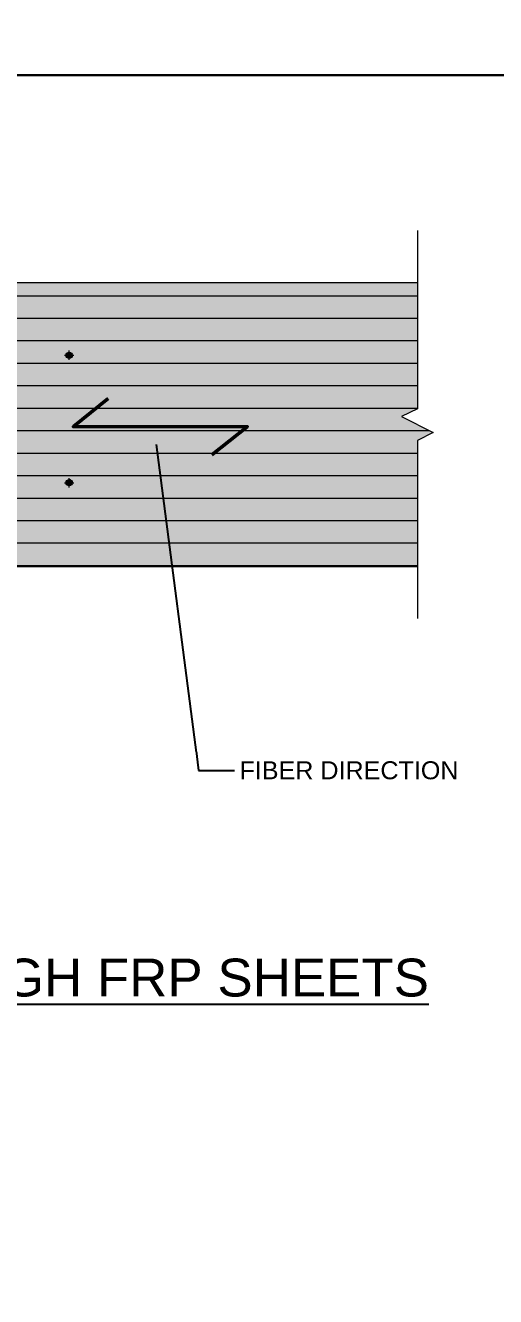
# Model space of a CAD drawing. Header units: inches. Extents: x 1159 to 9559, y -3650 to 1829.
# Drawn here: x 1435 to 1474.2, y 1284.4 to 1390.4 of the extents above; entities that cross this region are included whole.
import ezdxf
from ezdxf import colors
from ezdxf.entities.mleader import LeaderData, LeaderLine
from ezdxf.math import Vec2, Vec3

# ---------------------------------------------------------------- set-up
doc = ezdxf.new("R2010")
doc.units = ezdxf.units.IN
doc.header["$MEASUREMENT"] = 0
for name, color, linetype, lineweight in [('STN-ANNO-TEXT', 3, 'Continuous', 20), ('STN-ANNO-TITL-TEXT', 7, 'Continuous', 25), ('STN-FRP', 5, 'Continuous', 20), ('STN-GRAY-Sc-25', 254, 'Continuous', 20), ('STN-GRID-ID', 6, 'Continuous', 20)]:
    doc.layers.add(name, color=color, linetype=linetype, lineweight=lineweight)
doc.layers.add('STN-VPORT', color=30, linetype='Continuous', plot=False)
doc.styles.add('16', font='swiss.ttf', dxfattribs={"height": 1})
doc.styles.add('DIMENSIONS', font='swiss.ttf')

# ---------------------------------------------------------------- blocks, each defined once
blk = doc.blocks.new('A$C5e5f53e9')
at = {"layer": 'STN-FRP'}
h = blk.add_hatch(color=2, dxfattribs=at)
h.dxf.hatch_style = 1
edge = h.paths.add_edge_path()
edge.add_arc((0, 0), 0.268, 0, 360)
at = {"layer": 'STN-FRP', "color": 7}
for p, q in [((-0.39, 0), (0.39, 0)), ((0, -0.39), (0, 0.39))]:
    blk.add_line(p, q, dxfattribs=at)
at = {"layer": 'STN-FRP', "color": 2}
blk.add_circle((0, 0), 0.268, dxfattribs=at)

msp = doc.modelspace()

# ---------------------------------------------------------------- hatches: boundary and pattern name
h = msp.add_hatch(color=0)
h.paths.add_polyline_path([(1438.587, 1362.88), (1438.587, 1362.827), (1438.604, 1362.897)])
h.paths.add_polyline_path([(1438.587, 1362.827), (1438.604, 1362.897), (1438.604, 1362.809)])
h.paths.add_polyline_path([(1438.604, 1362.897), (1438.604, 1362.809)])
h.paths.add_polyline_path([(1438.604, 1362.809), (1438.604, 1362.897)])
h = msp.add_hatch(color=0)
h.paths.add_polyline_path([(1438.587, 1362.862), (1438.587, 1362.845), (1438.587, 1362.88)])
h.paths.add_polyline_path([(1438.587, 1362.845), (1438.587, 1362.88), (1438.587, 1362.827)])
h.paths.add_polyline_path([(1438.587, 1362.88), (1438.587, 1362.827)])
h.paths.add_polyline_path([(1438.587, 1362.827), (1438.587, 1362.88)])
h = msp.add_hatch(color=0)
h.paths.add_polyline_path([(1438.604, 1362.897), (1438.604, 1362.809), (1438.604, 1362.915)])
h.paths.add_polyline_path([(1438.604, 1362.809), (1438.604, 1362.915), (1438.604, 1362.792)])
h.paths.add_polyline_path([(1438.604, 1362.915), (1438.604, 1362.792)])
h.paths.add_polyline_path([(1438.604, 1362.792), (1438.604, 1362.915)])
h = msp.add_hatch(color=0)
h.paths.add_polyline_path([(1438.604, 1362.915), (1438.604, 1362.792), (1438.622, 1362.915)])
h.paths.add_polyline_path([(1438.604, 1362.792), (1438.622, 1362.915), (1438.622, 1362.774)])
h = msp.add_hatch(color=0)
h.paths.add_polyline_path([(1438.622, 1362.932), (1438.622, 1362.774)])
h.paths.add_polyline_path([(1438.622, 1362.932), (1438.622, 1362.774), (1438.622, 1362.915)])
h = msp.add_hatch(color=0)
h.paths.add_polyline_path([(1438.622, 1362.932), (1438.622, 1362.774), (1438.639, 1362.932)])
h.paths.add_polyline_path([(1438.622, 1362.774), (1438.639, 1362.932), (1438.639, 1362.774)])
h.paths.add_polyline_path([(1438.639, 1362.932), (1438.639, 1362.774), (1438.639, 1362.757)])
h = msp.add_hatch(color=0)
h.paths.add_polyline_path([(1438.639, 1362.932), (1438.639, 1362.757), (1438.657, 1362.95)])
h.paths.add_polyline_path([(1438.639, 1362.757), (1438.657, 1362.95), (1438.657, 1362.757)])
h.paths.add_polyline_path([(1438.657, 1362.95), (1438.657, 1362.757)])
h.paths.add_polyline_path([(1438.657, 1362.757), (1438.657, 1362.95)])
h = msp.add_hatch(color=0)
h.paths.add_polyline_path([(1438.657, 1362.95), (1438.657, 1362.757), (1438.675, 1362.95)])
h.paths.add_polyline_path([(1438.657, 1362.757), (1438.675, 1362.95), (1438.675, 1362.757)])
h.paths.add_polyline_path([(1438.675, 1362.95), (1438.675, 1362.757)])
h.paths.add_polyline_path([(1438.675, 1362.757), (1438.675, 1362.95)])
h = msp.add_hatch(color=0)
h.paths.add_polyline_path([(1438.675, 1362.95), (1438.675, 1362.757), (1438.692, 1362.95)])
h.paths.add_polyline_path([(1438.675, 1362.757), (1438.692, 1362.95), (1438.692, 1362.757)])
h.paths.add_polyline_path([(1438.692, 1362.95), (1438.692, 1362.757)])
h.paths.add_polyline_path([(1438.692, 1362.757), (1438.692, 1362.95)])
h = msp.add_hatch(color=0)
h.paths.add_polyline_path([(1438.692, 1362.95), (1438.692, 1362.757), (1438.71, 1362.95)])
h.paths.add_polyline_path([(1438.692, 1362.757), (1438.71, 1362.95), (1438.71, 1362.757)])
h.paths.add_polyline_path([(1438.71, 1362.95), (1438.71, 1362.757)])
h.paths.add_polyline_path([(1438.71, 1362.757), (1438.71, 1362.95)])
h = msp.add_hatch(color=0)
h.paths.add_polyline_path([(1438.71, 1362.95), (1438.71, 1362.757), (1438.727, 1362.95)])
h.paths.add_polyline_path([(1438.71, 1362.757), (1438.727, 1362.95), (1438.727, 1362.757)])
h = msp.add_hatch(color=0)
h.paths.add_polyline_path([(1438.727, 1362.932), (1438.727, 1362.757)])
h.paths.add_polyline_path([(1438.727, 1362.932), (1438.727, 1362.757), (1438.727, 1362.95)])
h = msp.add_hatch(color=0)
h.paths.add_polyline_path([(1438.727, 1362.932), (1438.727, 1362.757), (1438.745, 1362.932)])
h.paths.add_polyline_path([(1438.727, 1362.757), (1438.745, 1362.932), (1438.745, 1362.774)])
h.paths.add_polyline_path([(1438.745, 1362.932), (1438.745, 1362.774)])
h.paths.add_polyline_path([(1438.745, 1362.774), (1438.745, 1362.932)])
h = msp.add_hatch(color=0)
h.paths.add_polyline_path([(1438.745, 1362.932), (1438.745, 1362.774), (1438.762, 1362.915)])
h.paths.add_polyline_path([(1438.745, 1362.774), (1438.762, 1362.915), (1438.762, 1362.774)])
h.paths.add_polyline_path([(1438.762, 1362.915), (1438.762, 1362.774), (1438.762, 1362.792)])
h = msp.add_hatch(color=0)
h.paths.add_polyline_path([(1438.762, 1362.915), (1438.762, 1362.792), (1438.78, 1362.897)])
h.paths.add_polyline_path([(1438.762, 1362.792), (1438.78, 1362.897), (1438.78, 1362.809)])
h.paths.add_polyline_path([(1438.78, 1362.897), (1438.78, 1362.809)])
h.paths.add_polyline_path([(1438.78, 1362.809), (1438.78, 1362.897)])
h = msp.add_hatch(color=0)
h.paths.add_polyline_path([(1438.78, 1362.897), (1438.78, 1362.809), (1438.78, 1362.88)])
h.paths.add_polyline_path([(1438.78, 1362.809), (1438.78, 1362.88), (1438.78, 1362.827)])
h.paths.add_polyline_path([(1438.78, 1362.88), (1438.78, 1362.827)])
h.paths.add_polyline_path([(1438.78, 1362.827), (1438.78, 1362.88)])
h = msp.add_hatch(color=0)
h.dxf.hatch_style = 2
h.paths.add_polyline_path([(1438.78, 1362.827), (1438.78, 1362.88), (1438.78, 1362.862)])
h = msp.add_hatch(color=0)
h.paths.add_polyline_path([(1438.78, 1362.862), (1438.78, 1362.845)])
h.paths.add_polyline_path([(1438.78, 1362.862), (1438.78, 1362.845), (1438.78, 1362.827)])
h = msp.add_hatch(color=0)
h.paths.add_polyline_path([(1438.587, 1352.348), (1438.587, 1352.295), (1438.604, 1352.366)])
h.paths.add_polyline_path([(1438.587, 1352.295), (1438.604, 1352.366), (1438.604, 1352.278)])
h.paths.add_polyline_path([(1438.604, 1352.366), (1438.604, 1352.278)])
h.paths.add_polyline_path([(1438.604, 1352.278), (1438.604, 1352.366)])
h = msp.add_hatch(color=0)
h.paths.add_polyline_path([(1438.587, 1352.33), (1438.587, 1352.313), (1438.587, 1352.348)])
h.paths.add_polyline_path([(1438.587, 1352.313), (1438.587, 1352.348), (1438.587, 1352.295)])
h.paths.add_polyline_path([(1438.587, 1352.348), (1438.587, 1352.295)])
h.paths.add_polyline_path([(1438.587, 1352.295), (1438.587, 1352.348)])
h = msp.add_hatch(color=0)
h.paths.add_polyline_path([(1438.604, 1352.366), (1438.604, 1352.278), (1438.604, 1352.383)])
h.paths.add_polyline_path([(1438.604, 1352.278), (1438.604, 1352.383), (1438.604, 1352.26)])
h.paths.add_polyline_path([(1438.604, 1352.383), (1438.604, 1352.26)])
h.paths.add_polyline_path([(1438.604, 1352.26), (1438.604, 1352.383)])
h = msp.add_hatch(color=0)
h.paths.add_polyline_path([(1438.604, 1352.383), (1438.604, 1352.26), (1438.622, 1352.383)])
h.paths.add_polyline_path([(1438.604, 1352.26), (1438.622, 1352.383), (1438.622, 1352.243)])
h = msp.add_hatch(color=0)
h.paths.add_polyline_path([(1438.622, 1352.401), (1438.622, 1352.243)])
h.paths.add_polyline_path([(1438.622, 1352.401), (1438.622, 1352.243), (1438.622, 1352.383)])
h = msp.add_hatch(color=0)
h.paths.add_polyline_path([(1438.622, 1352.401), (1438.622, 1352.243), (1438.639, 1352.401)])
h.paths.add_polyline_path([(1438.622, 1352.243), (1438.639, 1352.401), (1438.639, 1352.243)])
h.paths.add_polyline_path([(1438.639, 1352.401), (1438.639, 1352.243), (1438.639, 1352.225)])
h = msp.add_hatch(color=0)
h.paths.add_polyline_path([(1438.639, 1352.401), (1438.639, 1352.225), (1438.657, 1352.418)])
h.paths.add_polyline_path([(1438.639, 1352.225), (1438.657, 1352.418), (1438.657, 1352.225)])
h.paths.add_polyline_path([(1438.657, 1352.418), (1438.657, 1352.225)])
h.paths.add_polyline_path([(1438.657, 1352.225), (1438.657, 1352.418)])
h = msp.add_hatch(color=0)
h.paths.add_polyline_path([(1438.657, 1352.418), (1438.657, 1352.225), (1438.675, 1352.418)])
h.paths.add_polyline_path([(1438.657, 1352.225), (1438.675, 1352.418), (1438.675, 1352.225)])
h.paths.add_polyline_path([(1438.675, 1352.418), (1438.675, 1352.225)])
h.paths.add_polyline_path([(1438.675, 1352.225), (1438.675, 1352.418)])
h = msp.add_hatch(color=0)
h.paths.add_polyline_path([(1438.675, 1352.418), (1438.675, 1352.225), (1438.692, 1352.418)])
h.paths.add_polyline_path([(1438.675, 1352.225), (1438.692, 1352.418), (1438.692, 1352.225)])
h.paths.add_polyline_path([(1438.692, 1352.418), (1438.692, 1352.225)])
h.paths.add_polyline_path([(1438.692, 1352.225), (1438.692, 1352.418)])
h = msp.add_hatch(color=0)
h.paths.add_polyline_path([(1438.692, 1352.418), (1438.692, 1352.225), (1438.71, 1352.418)])
h.paths.add_polyline_path([(1438.692, 1352.225), (1438.71, 1352.418), (1438.71, 1352.225)])
h.paths.add_polyline_path([(1438.71, 1352.418), (1438.71, 1352.225)])
h.paths.add_polyline_path([(1438.71, 1352.225), (1438.71, 1352.418)])
h = msp.add_hatch(color=0)
h.paths.add_polyline_path([(1438.71, 1352.418), (1438.71, 1352.225), (1438.727, 1352.418)])
h.paths.add_polyline_path([(1438.71, 1352.225), (1438.727, 1352.418), (1438.727, 1352.225)])
h = msp.add_hatch(color=0)
h.paths.add_polyline_path([(1438.727, 1352.401), (1438.727, 1352.225)])
h.paths.add_polyline_path([(1438.727, 1352.401), (1438.727, 1352.225), (1438.727, 1352.418)])
h = msp.add_hatch(color=0)
h.paths.add_polyline_path([(1438.727, 1352.401), (1438.727, 1352.225), (1438.745, 1352.401)])
h.paths.add_polyline_path([(1438.727, 1352.225), (1438.745, 1352.401), (1438.745, 1352.243)])
h.paths.add_polyline_path([(1438.745, 1352.401), (1438.745, 1352.243)])
h.paths.add_polyline_path([(1438.745, 1352.243), (1438.745, 1352.401)])
h = msp.add_hatch(color=0)
h.paths.add_polyline_path([(1438.745, 1352.401), (1438.745, 1352.243), (1438.762, 1352.383)])
h.paths.add_polyline_path([(1438.745, 1352.243), (1438.762, 1352.383), (1438.762, 1352.243)])
h.paths.add_polyline_path([(1438.762, 1352.383), (1438.762, 1352.243), (1438.762, 1352.26)])
h = msp.add_hatch(color=0)
h.paths.add_polyline_path([(1438.762, 1352.383), (1438.762, 1352.26), (1438.78, 1352.366)])
h.paths.add_polyline_path([(1438.762, 1352.26), (1438.78, 1352.366), (1438.78, 1352.278)])
h.paths.add_polyline_path([(1438.78, 1352.366), (1438.78, 1352.278)])
h.paths.add_polyline_path([(1438.78, 1352.278), (1438.78, 1352.366)])
h = msp.add_hatch(color=0)
h.paths.add_polyline_path([(1438.78, 1352.366), (1438.78, 1352.278), (1438.78, 1352.348)])
h.paths.add_polyline_path([(1438.78, 1352.278), (1438.78, 1352.348), (1438.78, 1352.295)])
h.paths.add_polyline_path([(1438.78, 1352.348), (1438.78, 1352.295)])
h.paths.add_polyline_path([(1438.78, 1352.295), (1438.78, 1352.348)])
h = msp.add_hatch(color=0)
h.dxf.hatch_style = 2
h.paths.add_polyline_path([(1438.78, 1352.295), (1438.78, 1352.348), (1438.78, 1352.33)])
h = msp.add_hatch(color=0)
h.paths.add_polyline_path([(1438.78, 1352.33), (1438.78, 1352.313)])
h.paths.add_polyline_path([(1438.78, 1352.33), (1438.78, 1352.313), (1438.78, 1352.295)])
at = {"layer": 'STN-FRP'}
h = msp.add_hatch(dxfattribs=at)
h.set_pattern_fill('ANSI31', color=256, scale=15, angle=135)
h.set_pattern_definition([(180, (16414.657, 4142.8348), (-2e-16, -1.875), [])])
h.paths.add_polyline_path([(1361.722, 1368.935), (1361.722, 1358.404), (1360.406, 1357.754), (1363.039, 1356.438), (1361.722, 1355.771), (1361.722, 1345.239), (1467.657, 1345.231), (1467.657, 1355.771), (1468.973, 1356.438), (1466.34, 1357.754), (1467.657, 1358.404), (1467.657, 1368.927)])
at = {"layer": 'STN-GRAY-Sc-25'}
h = msp.add_hatch(color=256, dxfattribs=at)
h.dxf.hatch_style = 1
h.paths.add_polyline_path([(1467.657, 1358.404), (1467.657, 1368.927), (1361.722, 1368.935), (1361.722, 1358.404), (1360.406, 1357.737), (1363.039, 1356.42), (1361.722, 1355.771), (1361.722, 1345.239), (1467.657, 1345.231), (1467.657, 1355.771), (1468.973, 1356.42), (1466.34, 1357.737)])

# ---------------------------------------------------------------- linework, layer by layer
at = {"color": 0, "lineweight": 0}
for points in [[(1438.482, 1362.845), (1438.885, 1362.845)], [(1438.587, 1362.827), (1438.604, 1362.897), (1438.587, 1362.88)], [(1438.587, 1362.88), (1438.587, 1362.827)], [(1438.604, 1362.809), (1438.587, 1362.827)], [(1438.604, 1362.915), (1438.604, 1362.792)], [(1438.604, 1362.792), (1438.622, 1362.915), (1438.604, 1362.915)], [(1438.622, 1362.774), (1438.604, 1362.792)], [(1438.622, 1362.774), (1438.622, 1362.932)], [(1438.622, 1362.774), (1438.639, 1362.932), (1438.622, 1362.932)], [(1438.639, 1362.774), (1438.622, 1362.774)], [(1438.639, 1362.757), (1438.657, 1362.95), (1438.639, 1362.932)], [(1438.639, 1362.932), (1438.639, 1362.757)], [(1438.657, 1362.95), (1438.657, 1362.757), (1438.727, 1362.757)], [(1438.657, 1362.757), (1438.675, 1362.95), (1438.727, 1362.95)], [(1438.675, 1362.95), (1438.675, 1362.757)], [(1438.675, 1362.757), (1438.692, 1362.95)], [(1438.692, 1362.652), (1438.692, 1363.055)], [(1438.692, 1362.757), (1438.71, 1362.95)], [(1438.71, 1362.95), (1438.71, 1362.757)], [(1438.71, 1362.757), (1438.727, 1362.95)], [(1438.727, 1362.95), (1438.727, 1362.757)], [(1438.727, 1362.757), (1438.745, 1362.932), (1438.727, 1362.932)], [(1438.745, 1362.932), (1438.745, 1362.774), (1438.727, 1362.757)], [(1438.745, 1362.774), (1438.762, 1362.915), (1438.745, 1362.932)], [(1438.762, 1362.915), (1438.762, 1362.774), (1438.745, 1362.774)], [(1438.762, 1362.792), (1438.78, 1362.897), (1438.762, 1362.915)], [(1438.78, 1362.897), (1438.78, 1362.809), (1438.762, 1362.792)], [(1438.482, 1352.313), (1438.885, 1352.313)], [(1438.587, 1352.295), (1438.604, 1352.366), (1438.587, 1352.348)], [(1438.587, 1352.348), (1438.587, 1352.295)], [(1438.604, 1352.278), (1438.587, 1352.295)], [(1438.604, 1352.383), (1438.604, 1352.26)], [(1438.604, 1352.26), (1438.622, 1352.383), (1438.604, 1352.383)], [(1438.622, 1352.243), (1438.604, 1352.26)], [(1438.622, 1352.401), (1438.622, 1352.243)], [(1438.622, 1352.243), (1438.639, 1352.401), (1438.622, 1352.401)], [(1438.639, 1352.243), (1438.622, 1352.243)], [(1438.639, 1352.225), (1438.657, 1352.418), (1438.639, 1352.401)], [(1438.639, 1352.401), (1438.639, 1352.225)], [(1438.657, 1352.418), (1438.657, 1352.225), (1438.727, 1352.225)], [(1438.657, 1352.225), (1438.675, 1352.418), (1438.727, 1352.418)], [(1438.675, 1352.418), (1438.675, 1352.225)], [(1438.675, 1352.225), (1438.692, 1352.418)], [(1438.692, 1352.12), (1438.692, 1352.524)], [(1438.692, 1352.225), (1438.71, 1352.418)], [(1438.71, 1352.418), (1438.71, 1352.225)], [(1438.71, 1352.225), (1438.727, 1352.418)], [(1438.727, 1352.225), (1438.727, 1352.418)], [(1438.727, 1352.225), (1438.745, 1352.401), (1438.727, 1352.401)], [(1438.745, 1352.401), (1438.745, 1352.243), (1438.727, 1352.225)], [(1438.745, 1352.243), (1438.762, 1352.383), (1438.745, 1352.401)], [(1438.762, 1352.383), (1438.762, 1352.243), (1438.745, 1352.243)], [(1438.762, 1352.26), (1438.78, 1352.366), (1438.762, 1352.383)], [(1438.78, 1352.366), (1438.78, 1352.278), (1438.762, 1352.26)], [(1361.722, 1345.239), (1467.657, 1345.239)]]:
    msp.add_lwpolyline(points, dxfattribs=at)
for centre in [(1438.701, 1362.853), (1438.701, 1352.322)]:
    msp.add_circle(centre, 0.0965, dxfattribs=at)
at = {"layer": 'STN-ANNO-TEXT', "lineweight": 50}
msp.add_lwpolyline([(1450.508, 1354.564), (1453.466, 1356.911), (1438.963, 1356.912), (1441.844, 1359.261)], dxfattribs=at)
at = {"layer": 'STN-FRP'}
for points in [[(1361.722, 1368.935), (1467.657, 1368.927)], [(1467.657, 1345.231), (1361.722, 1345.239)]]:
    msp.add_lwpolyline(points, dxfattribs=at)
at = {"layer": 'STN-VPORT'}
msp.add_lwpolyline([(1209.254, 1647.896), (1592.757, 1647.896), (1592.757, 1386.218), (1209.254, 1386.218)], close=True, dxfattribs=at)

# ---------------------------------------------------------------- block references
for p in [(1438.612, 1362.862), (1438.612, 1352.239)]:
    msp.add_blockref('A$C5e5f53e9', p)

# ---------------------------------------------------------------- texts
at = {"layer": 'STN-ANNO-TITL-TEXT', "insert": (1378.677, 1309.344), "char_height": 3.15905, "attachment_point": 7, "style": 'DIMENSIONS'}
msp.add_mtext('\\pxi-3,l4,t4;{\\LPENETRATIONS THROUGH FRP SHEETS}', dxfattribs=at)

# ---------------------------------------------------------------- next in the draw order: leaders
at = {"layer": 'STN-ANNO-TEXT'}
ml = msp.add_multileader_mtext('Standard', dxfattribs=at)
ml.set_content('{\\fArial|b0|i0|c0|p34;FIBER DIRECTION}', color=256, style='16')
ml.set_leader_properties()
ml.build(insert=Vec2(0, 0))
ml.multileader.update_dxf_attribs({"dogleg_length": 3, "arrow_head_size": 1.5})
ctx = ml.context
ctx.base_point, ctx.char_height, ctx.arrow_head_size, ctx.landing_gap_size, ctx.plane_origin = Vec3(1452.406, 1328.242), 1.5, 1.5, 0.75, Vec3(1445.778, 1320.106)
ctx.text_align_type = 2
notes = []
notes.append((ctx, [(0, (1, 1, 0), (1449.406, 1328.242), (1, 0), 3, [(0, [(1445.662, 1356.912)], 0, [])])]))
ctx.mtext.insert, ctx.mtext.width, ctx.mtext.alignment, ctx.mtext.flow_direction = Vec3(1471.09, 1329.005), 30.97875, 3, 5
ctx.mtext.has_bg_fill, ctx.mtext.bg_color, ctx.mtext.bg_scale_factor, ctx.mtext.bg_transparency, ctx.mtext.use_window_bg_color = 1, -1027028792, 1.5, 0, 1
for ctx, leaders in notes:
    for number, flags, end, landing, length, lines in leaders:
        leader = LeaderData()
        leader.index, (leader.has_last_leader_line, leader.has_dogleg_vector, leader.attachment_direction) = number, flags
        leader.last_leader_point, leader.dogleg_vector, leader.dogleg_length = Vec3(end), Vec3(landing), length
        for number, points, colour, breaks in lines:
            line = LeaderLine()
            line.index, line.vertices, line.color, line.breaks = number, Vec3.list(points), colors.encode_raw_color(colour), breaks
            leader.lines.append(line)
        ctx.leaders.append(leader)

# ---------------------------------------------------------------- next in the draw order: linework, layer by layer
at = {"layer": 'STN-GRID-ID', "ltscale": 2}
msp.add_lwpolyline([(1467.657, 1373.271), (1467.657, 1358.404), (1466.34, 1357.754), (1468.973, 1356.438), (1467.657, 1355.771), (1467.657, 1340.921)], dxfattribs=at)
at = {"layer": 'STN-VPORT'}
msp.add_lwpolyline([(1209.254, 1386.218), (1592.757, 1386.218), (1592.757, 1124.54), (1209.254, 1124.54)], close=True, dxfattribs=at)

doc.saveas('drawing.dxf')
